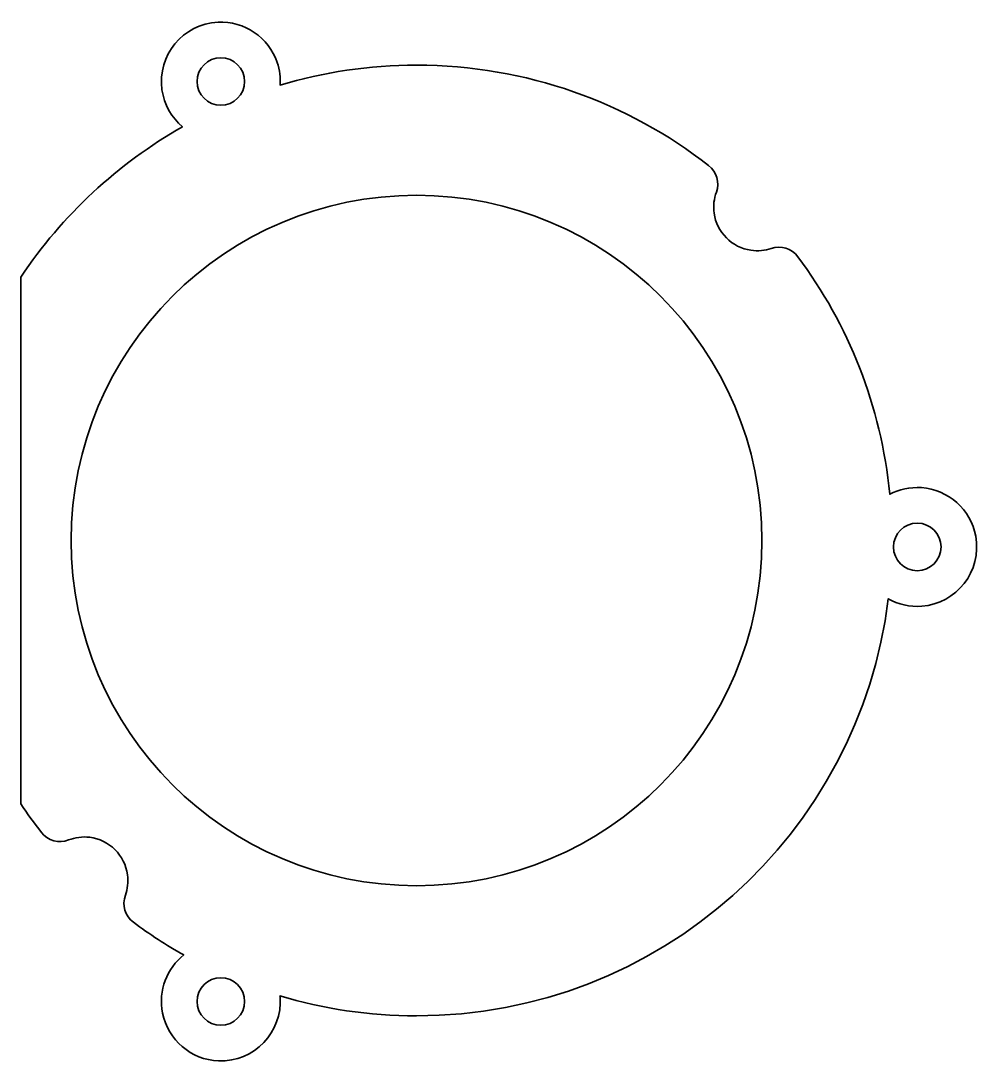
# Model space of a CAD drawing. Header units: millimetres. Extents: x 81.6 to 142.3, y -155.9 to -90.2.
import ezdxf

# ---------------------------------------------------------------- set-up
doc = ezdxf.new("R2010")
doc.units = ezdxf.units.MM
doc.header["$MEASUREMENT"] = 0
doc.layers.add('Front', color=7, linetype='Continuous', lineweight=0)

msp = doc.modelspace()

# ---------------------------------------------------------------- linework, layer by layer
at = {"layer": 'Front', "color": 250, "lineweight": 35, "true_color": 0x231f20}
for centre in [(94.237, -94.027), (138.176, -123.405), (94.237, -152.092)]:
    msp.add_circle(centre, 1.5, dxfattribs=at)
for points, knots in [([(141.863, -122.715), (141.559, -121.053), (140.124, -119.773), (138.438, -119.663), (137.707, -119.615), (137.027, -119.774), (136.441, -120.081), (135.901, -114.492), (133.824, -109.354), (130.643, -105.088), (130.256, -104.57), (129.579, -104.358), (128.967, -104.566), (128.572, -104.699), (128.137, -104.746), (127.685, -104.682), (126.488, -104.514), (125.521, -103.538), (125.36, -102.34), (125.296, -101.87), (125.353, -101.42), (125.502, -101.015), (125.725, -100.411), (125.521, -99.73), (125.014, -99.334), (119.929, -95.366), (113.534, -92.999), (106.584, -92.999), (103.593, -92.999), (100.706, -93.443), (97.98, -94.258), (98.009, -93.792), (97.952, -93.308), (97.789, -92.823), (97.263, -91.255), (95.714, -90.199), (94.062, -90.282), (91.83, -90.393), (90.222, -92.382), (90.524, -94.545), (90.657, -95.497), (91.139, -96.312), (91.819, -96.888), (87.721, -99.21), (84.226, -102.469), (81.619, -106.372), (81.619, -106.372), (81.619, -139.627), (81.619, -139.627), (82.03, -140.242), (82.462, -140.84), (82.916, -141.422), (83.32, -141.94), (84.018, -142.138), (84.63, -141.898), (85.036, -141.739), (85.489, -141.675), (85.963, -141.732), (87.191, -141.879), (88.193, -142.872), (88.351, -144.097), (88.411, -144.554), (88.356, -144.992), (88.214, -145.387), (87.991, -146.007), (88.197, -146.702), (88.726, -147.095), (89.737, -147.847), (90.798, -148.538), (91.902, -149.159), (90.853, -149.996), (90.272, -151.378), (90.562, -152.84), (90.895, -154.515), (92.376, -155.776), (94.083, -155.84), (96.36, -155.924), (98.141, -154.021), (97.977, -151.814), (97.975, -151.788), (97.97, -151.763), (97.967, -151.737), (100.697, -152.554), (103.588, -152.999), (106.584, -152.999), (121.906, -152.999), (134.536, -141.51), (136.351, -126.679), (136.971, -127.025), (137.694, -127.201), (138.455, -127.144), (140.656, -126.981), (142.271, -124.948), (141.863, -122.715)], [0, 0, 0, 0, 1, 1, 1, 2, 2, 2, 3, 3, 3, 4, 4, 4, 5, 5, 5, 6, 6, 6, 7, 7, 7, 8, 8, 8, 9, 9, 9, 10, 10, 10, 11, 11, 11, 12, 12, 12, 13, 13, 13, 14, 14, 14, 15, 15, 15, 16, 16, 16, 17, 17, 17, 18, 18, 18, 19, 19, 19, 20, 20, 20, 21, 21, 21, 22, 22, 22, 23, 23, 23, 24, 24, 24, 25, 25, 25, 26, 26, 26, 27, 27, 27, 28, 28, 28, 29, 29, 29, 30, 30, 30, 31, 31, 31, 31]), ([(106.584, -144.789), (94.55, -144.789), (84.794, -135.034), (84.794, -122.999), (84.794, -110.965), (94.55, -101.21), (106.584, -101.21), (118.618, -101.21), (128.374, -110.965), (128.374, -122.999), (128.374, -135.034), (118.618, -144.789), (106.584, -144.789)], [0, 0, 0, 0, 1, 1, 1, 2, 2, 2, 3, 3, 3, 4, 4, 4, 4])]:
    msp.add_open_spline(points, degree=3, knots=knots, dxfattribs=at)

doc.saveas('drawing.dxf')
